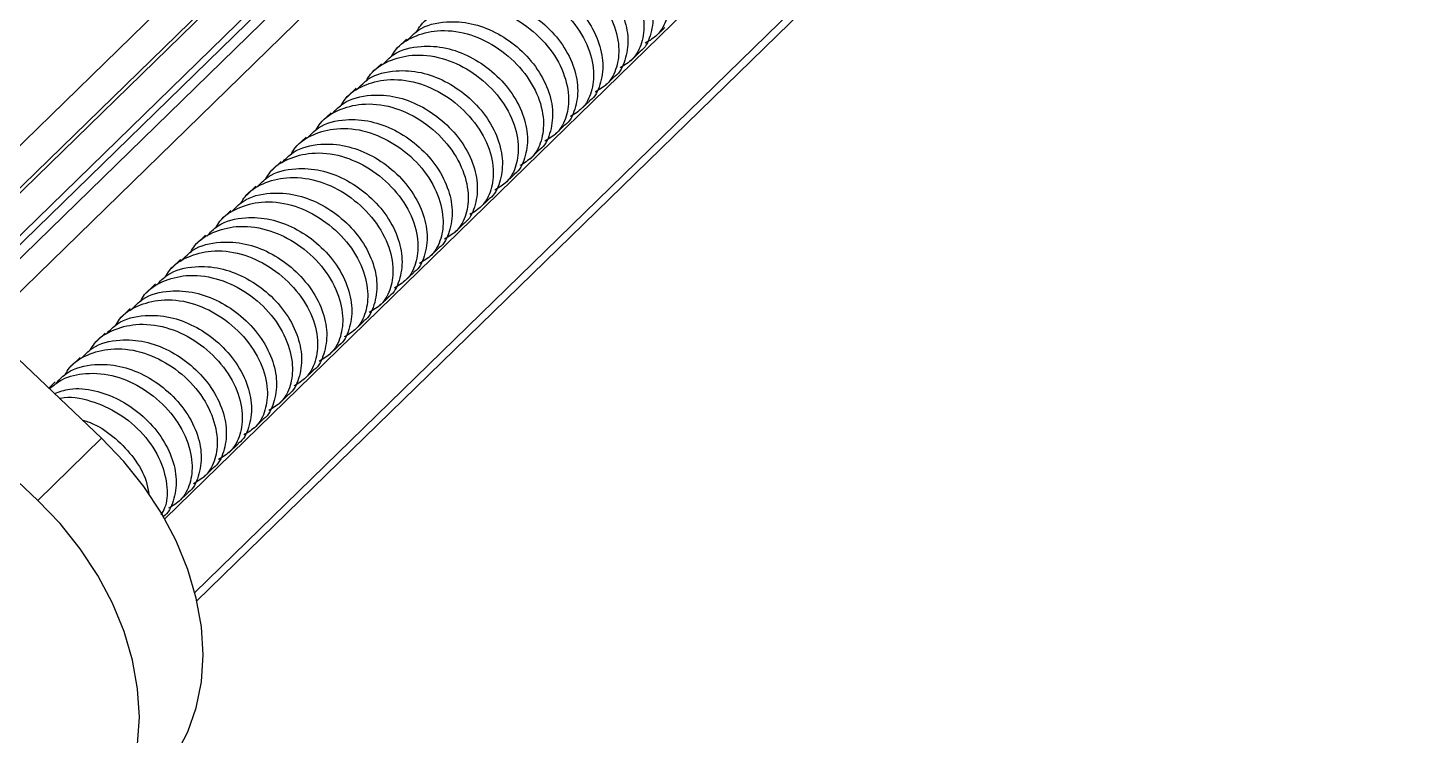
# Model space of a CAD drawing. Header units: millimetres. Extents: x 0 to 3353, y 0 to 2591.
# Drawn here: x 2210.6 to 2338.9, y 1299.6 to 1365.5 of the extents above; entities that cross this region are included whole.
import ezdxf

# ---------------------------------------------------------------- set-up
doc = ezdxf.new("R2010")
doc.units = ezdxf.units.MM
doc.header["$LTSCALE"] = 12

msp = doc.modelspace()

# ---------------------------------------------------------------- linework, layer by layer
at = {"color": 7, "linetype": 'Continuous', "lineweight": 25}
for p, q in [((2199.49, 1344.35), (2538, 1674.74)), ((2226.34, 1312.13), (2402.04, 1483.62)), ((2201.78, 1342.17), (2334.89, 1472.1)), ((2331.66, 1464.98), (2203.84, 1340.22)), ((2268.98, 1364.63), (2269.83, 1365.46)), ((2245.82, 1364.39), (2244.97, 1363.56)), ((2266.65, 1362.35), (2267.5, 1363.19)), ((2243.49, 1362.11), (2242.64, 1361.28)), ((2241.16, 1359.83), (2240.31, 1359)), ((2264.32, 1360.08), (2265.17, 1360.91)), ((2261.98, 1357.8), (2262.83, 1358.63)), ((2238.82, 1357.55), (2237.97, 1356.72)), ((2259.65, 1355.52), (2260.5, 1356.35)), ((2236.49, 1355.27), (2235.64, 1354.45)), ((2257.31, 1353.24), (2258.17, 1354.08)), ((2211.54, 1321.48), (2178.61, 1352.78)), ((2234.16, 1353), (2233.31, 1352.17)), ((2254.98, 1350.97), (2255.83, 1351.8)), ((2231.82, 1350.72), (2230.97, 1349.89)), ((2252.65, 1348.69), (2253.5, 1349.52)), ((2229.49, 1348.44), (2228.64, 1347.61)), ((2250.31, 1346.41), (2251.17, 1347.24)), ((2227.15, 1346.16), (2226.3, 1345.34)), ((2217.47, 1327.26), (2199.01, 1344.81)), ((2247.98, 1344.13), (2248.83, 1344.97)), ((2224.82, 1343.89), (2223.97, 1343.06)), ((2245.65, 1341.86), (2246.5, 1342.69)), ((2222.49, 1341.61), (2221.64, 1340.78)), ((2220.15, 1339.33), (2219.3, 1338.5)), ((2243.31, 1339.58), (2244.17, 1340.41)), ((2240.98, 1337.3), (2241.83, 1338.13)), ((2217.82, 1337.05), (2216.97, 1336.22)), ((2238.65, 1335.02), (2239.5, 1335.86)), ((2215.49, 1334.78), (2214.64, 1333.95)), ((2236.31, 1332.75), (2237.17, 1333.58)), ((2213.15, 1332.5), (2212.57, 1331.92)), ((2233.98, 1330.47), (2234.83, 1331.3)), ((2231.65, 1328.19), (2232.5, 1329.02)), ((2211.54, 1321.48), (2217.47, 1327.26)), ((2229.31, 1325.91), (2230.17, 1326.75)), ((2226.98, 1323.64), (2227.83, 1324.47)), ((2224.65, 1321.36), (2225.5, 1322.19))]:
    msp.add_line(p, q, dxfattribs=at)
at = {"color": 8, "linetype": 'Continuous', "lineweight": 25}
for p, q in [((2402.19, 1484.71), (2226.16, 1312.89)), ((2335.56, 1473.21), (2201.54, 1342.4)), ((2332.57, 1465.02), (2204.28, 1339.8)), ((2333.61, 1464.73), (2204.95, 1339.16)), ((2335.56, 1463.56), (2206.55, 1337.64)), ((2335.56, 1429.27), (2223.35, 1319.75))]:
    msp.add_line(p, q, dxfattribs=at)
at = {"color": 7, "linetype": 'Continuous', "lineweight": 25, "flags": 128}
for points in [[(2222.26, 1295.2), (2223.05, 1296.04), (2224.41, 1297.87), (2225.5, 1299.93), (2226.28, 1302.18), (2226.76, 1304.58), (2226.92, 1307.11), (2226.76, 1309.72), (2226.28, 1312.38), (2225.5, 1315.06), (2224.41, 1317.7), (2223.05, 1320.28), (2221.42, 1322.76), (2219.55, 1325.1), (2217.47, 1327.26)], [(2211.54, 1286.3), (2213.62, 1287.34), (2215.49, 1288.66), (2217.12, 1290.25), (2218.49, 1292.09), (2219.57, 1294.15), (2220.35, 1296.39), (2220.83, 1298.8), (2220.99, 1301.32), (2220.83, 1303.94), (2220.35, 1306.6), (2219.57, 1309.27), (2218.49, 1311.92), (2217.12, 1314.5), (2215.49, 1316.97), (2213.62, 1319.31), (2211.54, 1321.48)]]:
    msp.add_lwpolyline(points, dxfattribs=at)
at = {"color": 7, "linetype": 'Continuous', "lineweight": 25}
for points, knots in [([(2256.09, 1374.16), (2256.21, 1374.37), (2256.69, 1375.2), (2258.14, 1376.09), (2260.41, 1376.72), (2263.11, 1376.44), (2265.82, 1375.2), (2268.14, 1373.22), (2269.74, 1370.77), (2270.35, 1368.31), (2270.11, 1366.27), (2269.33, 1364.78), (2268.43, 1364.25), (2268.03, 1364.01)], [0, 0, 0, 0, 0.032228, 0.122598, 0.216085, 0.324223, 0.427979, 0.535467, 0.644734, 0.750177, 0.840259, 0.930175, 1, 1, 1, 1]), ([(2255.25, 1373.39), (2255.58, 1373.74), (2256.5, 1374.71), (2258.66, 1375.22), (2261.15, 1375.06), (2263.44, 1374.22), (2265.52, 1372.83), (2267.25, 1370.97), (2268.4, 1368.84), (2268.87, 1366.62), (2268.56, 1364.71), (2268.02, 1363.53), (2267.51, 1363.21), (2267.49, 1363.2)], [0, 0, 0, 0, 0.069294, 0.193237, 0.293606, 0.390299, 0.487784, 0.588299, 0.691464, 0.792099, 0.896976, 0.996522, 1, 1, 1, 1]), ([(2253.76, 1371.88), (2253.88, 1372.1), (2254.35, 1372.93), (2255.81, 1373.82), (2258.08, 1374.44), (2260.77, 1374.16), (2263.48, 1372.92), (2265.81, 1370.95), (2267.4, 1368.49), (2268.01, 1366.03), (2267.78, 1364), (2267, 1362.51), (2266.09, 1361.97), (2265.7, 1361.73)], [0, 0, 0, 0, 0.032228, 0.122598, 0.216085, 0.324223, 0.427979, 0.535467, 0.644734, 0.750177, 0.840259, 0.930175, 1, 1, 1, 1]), ([(2252.92, 1371.11), (2253.25, 1371.46), (2254.17, 1372.43), (2256.33, 1372.94), (2258.82, 1372.79), (2261.11, 1371.94), (2263.19, 1370.55), (2264.92, 1368.69), (2266.07, 1366.56), (2266.54, 1364.34), (2266.22, 1362.44), (2265.69, 1361.26), (2265.18, 1360.93), (2265.16, 1360.92)], [0, 0, 0, 0, 0.069294, 0.193237, 0.293606, 0.390299, 0.487784, 0.588299, 0.691464, 0.792099, 0.896976, 0.996522, 1, 1, 1, 1]), ([(2251.42, 1369.6), (2251.55, 1369.82), (2252.02, 1370.65), (2253.48, 1371.54), (2255.74, 1372.16), (2258.44, 1371.88), (2261.15, 1370.64), (2263.47, 1368.67), (2265.07, 1366.21), (2265.68, 1363.76), (2265.44, 1361.72), (2264.67, 1360.23), (2263.76, 1359.69), (2263.36, 1359.45)], [0, 0, 0, 0, 0.032228, 0.122598, 0.216085, 0.324223, 0.427979, 0.535467, 0.644734, 0.750177, 0.840259, 0.930175, 1, 1, 1, 1]), ([(2250.59, 1368.84), (2250.92, 1369.18), (2251.83, 1370.15), (2253.99, 1370.66), (2256.48, 1370.51), (2258.77, 1369.66), (2260.85, 1368.27), (2262.58, 1366.42), (2263.74, 1364.28), (2264.2, 1362.06), (2263.89, 1360.16), (2263.35, 1358.98), (2262.84, 1358.65), (2262.83, 1358.64)], [0, 0, 0, 0, 0.069294, 0.193237, 0.293606, 0.390299, 0.487784, 0.588299, 0.691464, 0.792099, 0.896976, 0.996522, 1, 1, 1, 1]), ([(2249.09, 1367.32), (2249.21, 1367.54), (2249.69, 1368.37), (2251.14, 1369.26), (2253.41, 1369.88), (2256.11, 1369.6), (2258.81, 1368.37), (2261.14, 1366.39), (2262.74, 1363.93), (2263.34, 1361.48), (2263.11, 1359.44), (2262.33, 1357.95), (2261.43, 1357.41), (2261.03, 1357.18)], [0, 0, 0, 0, 0.032228, 0.122598, 0.216085, 0.324223, 0.427979, 0.535467, 0.644734, 0.750177, 0.840259, 0.930175, 1, 1, 1, 1]), ([(2246.76, 1365.05), (2246.88, 1365.26), (2247.35, 1366.09), (2248.81, 1366.98), (2251.08, 1367.61), (2253.77, 1367.33), (2256.48, 1366.09), (2258.81, 1364.11), (2260.4, 1361.66), (2261.01, 1359.2), (2260.78, 1357.16), (2260, 1355.67), (2259.09, 1355.14), (2258.7, 1354.9)], [0, 0, 0, 0, 0.032228, 0.122598, 0.216085, 0.324223, 0.427979, 0.535467, 0.644734, 0.750177, 0.840259, 0.930175, 1, 1, 1, 1]), ([(2248.25, 1366.56), (2248.58, 1366.91), (2249.5, 1367.88), (2251.66, 1368.39), (2254.15, 1368.23), (2256.44, 1367.39), (2258.52, 1365.99), (2260.25, 1364.14), (2261.4, 1362.01), (2261.87, 1359.78), (2261.56, 1357.88), (2261.02, 1356.7), (2260.51, 1356.37), (2260.49, 1356.36)], [0, 0, 0, 0, 0.069294, 0.193237, 0.293606, 0.390299, 0.487784, 0.588299, 0.691464, 0.792099, 0.896976, 0.996522, 1, 1, 1, 1]), ([(2244.42, 1362.77), (2244.55, 1362.99), (2245.02, 1363.82), (2246.48, 1364.71), (2248.74, 1365.33), (2251.44, 1365.05), (2254.15, 1363.81), (2256.47, 1361.84), (2258.07, 1359.38), (2258.68, 1356.92), (2258.44, 1354.89), (2257.67, 1353.4), (2256.76, 1352.86), (2256.36, 1352.62)], [0, 0, 0, 0, 0.032228, 0.122598, 0.216085, 0.324223, 0.427979, 0.535467, 0.644734, 0.750177, 0.840259, 0.930175, 1, 1, 1, 1]), ([(2245.92, 1364.28), (2246.25, 1364.63), (2247.17, 1365.6), (2249.33, 1366.11), (2251.82, 1365.95), (2254.11, 1365.11), (2256.19, 1363.72), (2257.92, 1361.86), (2259.07, 1359.73), (2259.54, 1357.51), (2259.22, 1355.6), (2258.69, 1354.42), (2258.18, 1354.1), (2258.16, 1354.09)], [0, 0, 0, 0, 0.069294, 0.193237, 0.293606, 0.390299, 0.487784, 0.588299, 0.691464, 0.792099, 0.896976, 0.996522, 1, 1, 1, 1]), ([(2243.59, 1362), (2243.92, 1362.35), (2244.83, 1363.32), (2246.99, 1363.83), (2249.48, 1363.68), (2251.77, 1362.83), (2253.85, 1361.44), (2255.58, 1359.58), (2256.73, 1357.45), (2257.2, 1355.23), (2256.89, 1353.33), (2256.35, 1352.14), (2255.84, 1351.82), (2255.83, 1351.81)], [0, 0, 0, 0, 0.0692941, 0.1932371, 0.2936062, 0.3902987, 0.4877843, 0.5882988, 0.6914642, 0.7920987, 0.8969757, 0.9965219, 1, 1, 1, 1]), ([(2242.09, 1360.49), (2242.21, 1360.71), (2242.69, 1361.54), (2244.14, 1362.43), (2246.41, 1363.05), (2249.11, 1362.77), (2251.81, 1361.53), (2254.14, 1359.56), (2255.74, 1357.1), (2256.34, 1354.65), (2256.11, 1352.61), (2255.33, 1351.12), (2254.43, 1350.58), (2254.03, 1350.34)], [0, 0, 0, 0, 0.032228, 0.122598, 0.216085, 0.324223, 0.427979, 0.535467, 0.644734, 0.750177, 0.840259, 0.930175, 1, 1, 1, 1]), ([(2241.25, 1359.73), (2241.58, 1360.07), (2242.5, 1361.04), (2244.66, 1361.55), (2247.15, 1361.4), (2249.44, 1360.55), (2251.52, 1359.16), (2253.25, 1357.31), (2254.4, 1355.17), (2254.87, 1352.95), (2254.56, 1351.05), (2254.02, 1349.87), (2253.51, 1349.54), (2253.49, 1349.53)], [0, 0, 0, 0, 0.0692941, 0.1932371, 0.2936062, 0.3902987, 0.4877843, 0.5882988, 0.6914642, 0.7920987, 0.8969757, 0.9965219, 1, 1, 1, 1]), ([(2239.76, 1358.21), (2239.88, 1358.43), (2240.35, 1359.26), (2241.81, 1360.15), (2244.08, 1360.77), (2246.77, 1360.49), (2249.48, 1359.26), (2251.8, 1357.28), (2253.4, 1354.82), (2254.01, 1352.37), (2253.78, 1350.33), (2253, 1348.84), (2252.09, 1348.3), (2251.7, 1348.07)], [0, 0, 0, 0, 0.032228, 0.122598, 0.216085, 0.324223, 0.427979, 0.535467, 0.644734, 0.750177, 0.840259, 0.930175, 1, 1, 1, 1]), ([(2238.92, 1357.45), (2239.25, 1357.8), (2240.17, 1358.77), (2242.33, 1359.28), (2244.82, 1359.12), (2247.11, 1358.28), (2249.19, 1356.88), (2250.92, 1355.03), (2252.07, 1352.89), (2252.54, 1350.67), (2252.22, 1348.77), (2251.69, 1347.59), (2251.18, 1347.26), (2251.16, 1347.25)], [0, 0, 0, 0, 0.069294, 0.193237, 0.293606, 0.390299, 0.487784, 0.588299, 0.691464, 0.792099, 0.896976, 0.996522, 1, 1, 1, 1]), ([(2237.42, 1355.94), (2237.55, 1356.15), (2238.02, 1356.98), (2239.48, 1357.87), (2241.74, 1358.5), (2244.44, 1358.22), (2247.15, 1356.98), (2249.47, 1355), (2251.07, 1352.54), (2251.68, 1350.09), (2251.44, 1348.05), (2250.66, 1346.56), (2249.76, 1346.02), (2249.36, 1345.79)], [0, 0, 0, 0, 0.032228, 0.122598, 0.216085, 0.324223, 0.427979, 0.535467, 0.644734, 0.750177, 0.840259, 0.930175, 1, 1, 1, 1]), ([(2235.09, 1353.66), (2235.21, 1353.88), (2235.69, 1354.71), (2237.14, 1355.6), (2239.41, 1356.22), (2242.11, 1355.94), (2244.81, 1354.7), (2247.14, 1352.73), (2248.73, 1350.27), (2249.34, 1347.81), (2249.11, 1345.78), (2248.33, 1344.29), (2247.43, 1343.75), (2247.03, 1343.51)], [0, 0, 0, 0, 0.032228, 0.122598, 0.216085, 0.324223, 0.427979, 0.535467, 0.644734, 0.750177, 0.840259, 0.930175, 1, 1, 1, 1]), ([(2236.59, 1355.17), (2236.92, 1355.52), (2237.83, 1356.49), (2239.99, 1357), (2242.48, 1356.84), (2244.77, 1356), (2246.85, 1354.61), (2248.58, 1352.75), (2249.73, 1350.62), (2250.2, 1348.4), (2249.89, 1346.49), (2249.35, 1345.31), (2248.84, 1344.99), (2248.83, 1344.98)], [0, 0, 0, 0, 0.069294, 0.193237, 0.293606, 0.390299, 0.487784, 0.588299, 0.691464, 0.792099, 0.896976, 0.996522, 1, 1, 1, 1]), ([(2234.25, 1352.89), (2234.58, 1353.24), (2235.5, 1354.21), (2237.66, 1354.72), (2240.15, 1354.56), (2242.44, 1353.72), (2244.52, 1352.33), (2246.25, 1350.47), (2247.4, 1348.34), (2247.87, 1346.12), (2247.56, 1344.22), (2247.02, 1343.03), (2246.51, 1342.71), (2246.49, 1342.7)], [0, 0, 0, 0, 0.069294, 0.193237, 0.293606, 0.390299, 0.487784, 0.588299, 0.691464, 0.792099, 0.896976, 0.996522, 1, 1, 1, 1]), ([(2232.76, 1351.38), (2232.88, 1351.6), (2233.35, 1352.43), (2234.81, 1353.32), (2237.08, 1353.94), (2239.77, 1353.66), (2242.48, 1352.42), (2244.8, 1350.45), (2246.4, 1347.99), (2247.01, 1345.54), (2246.78, 1343.5), (2246, 1342.01), (2245.09, 1341.47), (2244.7, 1341.23)], [0, 0, 0, 0, 0.032228, 0.122598, 0.216085, 0.324223, 0.427979, 0.535467, 0.644734, 0.750177, 0.840259, 0.930175, 1, 1, 1, 1]), ([(2231.92, 1350.62), (2232.25, 1350.96), (2233.16, 1351.93), (2235.33, 1352.44), (2237.81, 1352.29), (2240.11, 1351.44), (2242.18, 1350.05), (2243.92, 1348.2), (2245.07, 1346.06), (2245.54, 1343.84), (2245.22, 1341.94), (2244.69, 1340.76), (2244.18, 1340.43), (2244.16, 1340.42)], [0, 0, 0, 0, 0.069294, 0.193237, 0.293606, 0.390299, 0.487784, 0.588299, 0.691464, 0.792099, 0.896976, 0.996522, 1, 1, 1, 1]), ([(2230.42, 1349.1), (2230.55, 1349.32), (2231.02, 1350.15), (2232.48, 1351.04), (2234.74, 1351.66), (2237.44, 1351.38), (2240.15, 1350.15), (2242.47, 1348.17), (2244.07, 1345.71), (2244.68, 1343.26), (2244.44, 1341.22), (2243.66, 1339.73), (2242.76, 1339.19), (2242.36, 1338.96)], [0, 0, 0, 0, 0.032228, 0.122598, 0.216085, 0.324223, 0.427979, 0.535467, 0.644734, 0.750177, 0.840259, 0.930175, 1, 1, 1, 1]), ([(2229.59, 1348.34), (2229.92, 1348.69), (2230.83, 1349.65), (2232.99, 1350.17), (2235.48, 1350.01), (2237.77, 1349.17), (2239.85, 1347.77), (2241.58, 1345.92), (2242.73, 1343.78), (2243.2, 1341.56), (2242.89, 1339.66), (2242.35, 1338.48), (2241.84, 1338.15), (2241.83, 1338.14)], [0, 0, 0, 0, 0.069294, 0.193237, 0.293606, 0.390299, 0.487784, 0.588299, 0.691464, 0.792099, 0.896976, 0.996522, 1, 1, 1, 1]), ([(2228.09, 1346.83), (2228.21, 1347.04), (2228.68, 1347.87), (2230.14, 1348.76), (2232.41, 1349.39), (2235.11, 1349.11), (2237.81, 1347.87), (2240.14, 1345.89), (2241.73, 1343.43), (2242.34, 1340.98), (2242.11, 1338.94), (2241.33, 1337.45), (2240.43, 1336.91), (2240.03, 1336.68)], [0, 0, 0, 0, 0.032228, 0.122598, 0.216085, 0.324223, 0.427979, 0.535467, 0.644734, 0.750177, 0.840259, 0.930175, 1, 1, 1, 1]), ([(2225.76, 1344.55), (2225.88, 1344.77), (2226.35, 1345.6), (2227.81, 1346.49), (2230.07, 1347.11), (2232.77, 1346.83), (2235.48, 1345.59), (2237.8, 1343.62), (2239.4, 1341.16), (2240.01, 1338.7), (2239.78, 1336.67), (2239, 1335.18), (2238.09, 1334.64), (2237.7, 1334.4)], [0, 0, 0, 0, 0.032228, 0.122598, 0.216085, 0.324223, 0.427979, 0.535467, 0.644734, 0.750177, 0.840259, 0.930175, 1, 1, 1, 1]), ([(2227.25, 1346.06), (2227.58, 1346.41), (2228.5, 1347.38), (2230.66, 1347.89), (2233.15, 1347.73), (2235.44, 1346.89), (2237.52, 1345.5), (2239.25, 1343.64), (2240.4, 1341.51), (2240.87, 1339.29), (2240.56, 1337.38), (2240.02, 1336.2), (2239.51, 1335.88), (2239.49, 1335.87)], [0, 0, 0, 0, 0.069294, 0.193237, 0.293606, 0.390299, 0.487784, 0.588299, 0.691464, 0.792099, 0.896976, 0.996522, 1, 1, 1, 1]), ([(2223.42, 1342.27), (2223.55, 1342.49), (2224.02, 1343.32), (2225.47, 1344.21), (2227.74, 1344.83), (2230.44, 1344.55), (2233.15, 1343.31), (2235.47, 1341.34), (2237.07, 1338.88), (2237.68, 1336.43), (2237.44, 1334.39), (2236.66, 1332.9), (2235.76, 1332.36), (2235.36, 1332.12)], [0, 0, 0, 0, 0.032228, 0.122598, 0.216085, 0.324223, 0.427979, 0.535467, 0.644734, 0.750177, 0.840259, 0.930175, 1, 1, 1, 1]), ([(2224.92, 1343.78), (2225.25, 1344.13), (2226.16, 1345.1), (2228.33, 1345.61), (2230.81, 1345.45), (2233.11, 1344.61), (2235.18, 1343.22), (2236.91, 1341.36), (2238.07, 1339.23), (2238.54, 1337.01), (2238.22, 1335.11), (2237.69, 1333.92), (2237.18, 1333.6), (2237.16, 1333.59)], [0, 0, 0, 0, 0.069294, 0.193237, 0.293606, 0.390299, 0.487784, 0.588299, 0.691464, 0.792099, 0.896976, 0.996522, 1, 1, 1, 1]), ([(2222.59, 1341.5), (2222.91, 1341.85), (2223.83, 1342.82), (2225.99, 1343.33), (2228.48, 1343.18), (2230.77, 1342.33), (2232.85, 1340.94), (2234.58, 1339.09), (2235.73, 1336.95), (2236.2, 1334.73), (2235.89, 1332.83), (2235.35, 1331.65), (2234.84, 1331.32), (2234.82, 1331.31)], [0, 0, 0, 0, 0.069294, 0.193237, 0.293606, 0.390299, 0.487784, 0.588299, 0.691464, 0.792099, 0.896976, 0.996522, 1, 1, 1, 1]), ([(2221.09, 1339.99), (2221.21, 1340.21), (2221.68, 1341.04), (2223.14, 1341.93), (2225.41, 1342.55), (2228.1, 1342.27), (2230.81, 1341.04), (2233.14, 1339.06), (2234.73, 1336.6), (2235.34, 1334.15), (2235.11, 1332.11), (2234.33, 1330.62), (2233.43, 1330.08), (2233.03, 1329.85)], [0, 0, 0, 0, 0.032228, 0.122598, 0.216085, 0.324223, 0.427979, 0.535467, 0.644734, 0.750177, 0.840259, 0.930175, 1, 1, 1, 1]), ([(2220.25, 1339.23), (2220.58, 1339.58), (2221.5, 1340.54), (2223.66, 1341.06), (2226.15, 1340.9), (2228.44, 1340.06), (2230.52, 1338.66), (2232.25, 1336.81), (2233.4, 1334.67), (2233.87, 1332.45), (2233.56, 1330.55), (2233.02, 1329.37), (2232.51, 1329.04), (2232.49, 1329.03)], [0, 0, 0, 0, 0.069294, 0.193237, 0.293606, 0.390299, 0.487784, 0.588299, 0.691464, 0.792099, 0.896976, 0.996522, 1, 1, 1, 1]), ([(2218.76, 1337.72), (2218.88, 1337.93), (2219.35, 1338.76), (2220.81, 1339.65), (2223.07, 1340.28), (2225.77, 1340), (2228.48, 1338.76), (2230.8, 1336.78), (2232.4, 1334.32), (2233.01, 1331.87), (2232.77, 1329.83), (2232, 1328.34), (2231.09, 1327.8), (2230.7, 1327.57)], [0, 0, 0, 0, 0.032228, 0.122598, 0.216085, 0.324223, 0.427979, 0.535467, 0.644734, 0.750177, 0.840259, 0.930175, 1, 1, 1, 1]), ([(2217.92, 1336.95), (2218.25, 1337.3), (2219.16, 1338.27), (2221.32, 1338.78), (2223.81, 1338.62), (2226.1, 1337.78), (2228.18, 1336.39), (2229.91, 1334.53), (2231.07, 1332.4), (2231.54, 1330.18), (2231.22, 1328.27), (2230.69, 1327.09), (2230.17, 1326.77), (2230.16, 1326.76)], [0, 0, 0, 0, 0.069294, 0.193237, 0.293606, 0.390299, 0.487784, 0.588299, 0.691464, 0.792099, 0.896976, 0.996522, 1, 1, 1, 1]), ([(2216.42, 1335.44), (2216.55, 1335.66), (2217.02, 1336.49), (2218.47, 1337.38), (2220.74, 1338), (2223.44, 1337.72), (2226.15, 1336.48), (2228.47, 1334.51), (2230.07, 1332.05), (2230.68, 1329.59), (2230.44, 1327.56), (2229.66, 1326.07), (2228.76, 1325.53), (2228.36, 1325.29)], [0, 0, 0, 0, 0.032228, 0.122598, 0.216085, 0.324223, 0.427979, 0.535467, 0.644734, 0.750177, 0.840259, 0.930175, 1, 1, 1, 1]), ([(2214.09, 1333.16), (2214.21, 1333.38), (2214.68, 1334.21), (2216.14, 1335.1), (2218.41, 1335.72), (2221.1, 1335.44), (2223.81, 1334.2), (2226.14, 1332.23), (2227.73, 1329.77), (2228.34, 1327.32), (2228.11, 1325.28), (2227.33, 1323.79), (2226.42, 1323.25), (2226.03, 1323.01)], [0, 0, 0, 0, 0.032228, 0.122598, 0.216085, 0.324223, 0.427979, 0.535467, 0.644734, 0.750177, 0.840259, 0.930175, 1, 1, 1, 1]), ([(2215.59, 1334.67), (2215.91, 1335.02), (2216.83, 1335.99), (2218.99, 1336.5), (2221.48, 1336.34), (2223.77, 1335.5), (2225.85, 1334.11), (2227.58, 1332.25), (2228.73, 1330.12), (2229.2, 1327.9), (2228.89, 1326), (2228.35, 1324.81), (2227.84, 1324.49), (2227.82, 1324.48)], [0, 0, 0, 0, 0.069294, 0.193237, 0.293606, 0.390299, 0.487784, 0.588299, 0.691464, 0.792099, 0.896976, 0.996522, 1, 1, 1, 1]), ([(2213.25, 1332.39), (2213.58, 1332.74), (2214.5, 1333.71), (2216.66, 1334.22), (2219.15, 1334.07), (2221.44, 1333.22), (2223.52, 1331.83), (2225.25, 1329.98), (2226.4, 1327.84), (2226.87, 1325.62), (2226.55, 1323.72), (2226.02, 1322.54), (2225.51, 1322.21), (2225.49, 1322.2)], [0, 0, 0, 0, 0.069294, 0.193237, 0.293606, 0.390299, 0.487784, 0.588299, 0.691464, 0.792099, 0.896976, 0.996522, 1, 1, 1, 1]), ([(2212.63, 1331.86), (2213.01, 1332.17), (2213.95, 1332.94), (2216.1, 1333.42), (2218.76, 1333.17), (2221.48, 1331.92), (2223.8, 1329.95), (2225.4, 1327.49), (2226.01, 1325.04), (2225.77, 1323), (2225, 1321.51), (2224.09, 1320.97), (2223.7, 1320.74)], [0, 0, 0, 0, 0.0684209, 0.167681, 0.2824955, 0.3926587, 0.5067841, 0.6227972, 0.7347507, 0.8303958, 0.9258638, 1, 1, 1, 1]), ([(2213.1, 1331.41), (2213.56, 1331.59), (2214.7, 1332.01), (2216.83, 1331.76), (2219.1, 1330.95), (2221.18, 1329.55), (2222.91, 1327.7), (2224.07, 1325.56), (2224.54, 1323.34), (2224.22, 1321.44), (2223.68, 1320.26), (2223.17, 1319.93), (2223.16, 1319.92)], [0, 0, 0, 0, 0.078741, 0.193355, 0.30377, 0.415091, 0.52987, 0.647677, 0.762593, 0.882355, 0.996028, 1, 1, 1, 1]), ([(2213.57, 1330.97), (2213.6, 1330.98), (2214.47, 1331.22), (2216.46, 1330.83), (2219.14, 1329.66), (2221.47, 1327.67), (2223.08, 1325.21), (2223.64, 1322.78), (2223.56, 1321.04), (2223.11, 1320.34), (2222.98, 1320.14)], [0, 0, 0, 0, 0.006972, 0.169305, 0.325062, 0.486421, 0.650448, 0.808736, 0.943966, 1, 1, 1, 1]), ([(2215.68, 1328.96), (2216.04, 1328.85), (2217.14, 1328.49), (2218.85, 1327.25), (2220.56, 1325.43), (2221.62, 1323.61), (2221.8, 1322.51), (2221.86, 1322.13)], [0, 0, 0, 0, 0.113919, 0.357453, 0.608555, 0.866279, 1, 1, 1, 1])]:
    msp.add_open_spline(points, degree=3, knots=knots, dxfattribs=at)

doc.saveas('drawing.dxf')
